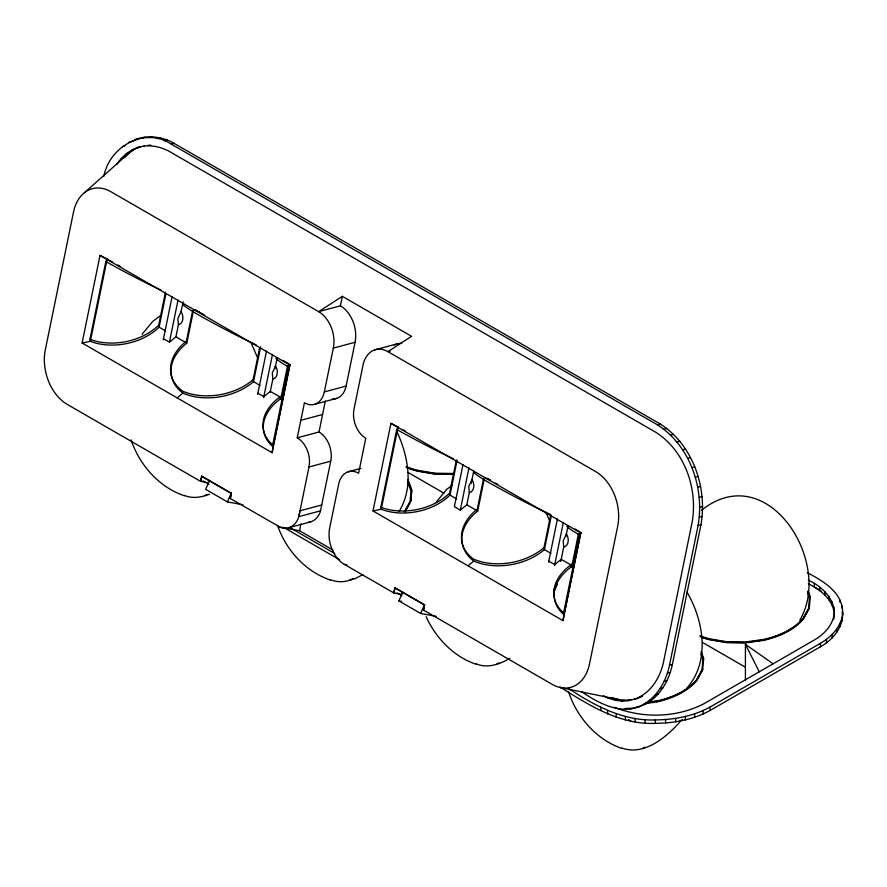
<?xml version="1.0" encoding="UTF-8"?>
<svg xmlns="http://www.w3.org/2000/svg" width="887" height="887" viewBox="0 0 887 887"><rect width="100%" height="100%" fill="white"/><g stroke="black" fill="none" stroke-linecap="round" stroke-linejoin="round"><path stroke-width="1.33" d="M581.639 691.705C599.091 703.591 622.574 716.374 643.374 704.455C657.688 696.373 666.148 680.939 669.497 665.261L698.102 525.47C704.588 488.305 690.119 445.828 657.655 424.962L171.158 144.071C144.559 126.442 109.223 146.754 103.846 176.358M636.689 707.349C656.313 702.504 668.532 683.323 672.368 664.496L700.974 524.705C707.449 487.54 692.98 445.063 660.527 424.186L174.018 143.306C162.365 136.487 148.029 134.979 135.279 139.492M557.025 581.828L556.681 585.83L554.164 590.376M833.791 619.181C837.361 601.53 823.402 586.961 808.345 580.153M560.063 687.015C588.868 705.143 619.847 724.923 655.371 723.348C674.175 723.16 693.335 719.679 709.944 710.542L820.464 646.734C833.181 639.727 843.548 626.876 842.65 611.797C842.14 591.984 822.759 580.797 807.281 572.692M841.974 621.144L842.65 611.797M325.352 401.002L319.01 432.002A22.386 15.833 75 0 1 330.74 461.162L320.318 511.732A24.736 17.496 75 0 1 307.822 522.388M112.372 261.964A51.036 2.495 28 0 1 107.161 259.059L100.031 255.412L82.114 343.003L272.076 452.692L273.118 446.848A51.036 34.77 -11.2 0 1 281.789 397.997L288.375 365.81M373.006 510.956L381.222 509.26L398.063 427.002L390.934 423.354L373.006 510.956L562.979 620.634L564.01 614.791A51.036 34.77 -11.2 0 1 572.68 565.939L579.266 533.763M165.636 330.929L159.106 327.159A51.036 34.77 -11.2 0 1 90.33 341.318L89.942 339.311L105.852 261.532L107.161 259.059L90.33 341.318L82.114 343.003M165.47 292.078L158.706 325.152A51.036 34.77 -11.2 0 1 89.942 339.311M159.106 327.159L165.958 293.641M163.252 339.887L172.111 296.591M169.461 341.961L178.043 300.017M163.485 338.734L169.417 342.16L175.925 336.872L178.431 324.598A8.393 5.932 75 0 0 181.092 311.592L183.099 301.78M192.634 310.727L186.414 341.14A53.442 36.411 -11.2 0 0 182.511 391.1A52.754 35.946 -11.2 0 0 253.117 379.658L259.603 347.915M177.101 397.842L182.91 393.118A53.442 36.411 -11.2 0 1 186.802 343.158L193.388 310.971M321.781 504.958L300.017 510.79L298.553 517.564A24.736 17.496 75 0 1 280.514 527.421L230.265 498.505L231.418 493.25L201.737 476.108L200.584 481.375L208.401 482.816M260.645 346.806L253.505 381.665A52.754 35.946 -11.2 0 1 182.91 393.118M230.265 498.505L231.418 493.25M257.673 394.272L266.532 350.986M263.616 397.698L272.475 354.412M270.158 392.22L272.863 378.993A8.393 5.932 75 0 0 275.524 365.987L272.287 373.006L272.863 378.993M274.981 368.637L277.188 357.882M283.164 360.421A51.036 2.495 28 0 0 289.949 364.59L273.118 446.848L272.719 444.83A51.036 34.77 -11.2 0 1 281.39 395.979L287.621 365.566M272.719 444.83L288.641 367.063L289.949 364.59L272.076 452.692M320.584 510.823L298.819 516.644L308.986 466.994A22.386 15.833 75 0 0 297.245 437.834L304.418 402.787A22.386 15.833 75 0 0 324.343 391.91L346.107 386.078L355.066 342.282A27.985 19.791 75 0 0 340.397 305.827L342.349 296.325L411.601 336.317L387.907 351.64A27.985 19.791 75 0 0 362.994 365.244L354.035 409.051A22.386 15.833 75 0 0 365.766 438.211L358.592 473.248A22.386 15.833 75 0 0 338.668 484.136L329.698 527.931A27.985 19.791 75 0 0 344.367 564.387L393.839 592.948L401.667 594.39M324.343 391.91L333.312 348.114A27.985 19.791 75 0 0 318.644 311.659L110.864 191.692A41.977 29.681 75 0 0 73.499 212.104L45.326 349.755A41.977 29.681 75 0 0 67.323 404.439L200.584 481.375L201.737 476.108M333.068 550.084L299.551 530.736L300.937 523.951M456.528 498.871L449.997 495.101A51.036 34.77 -11.2 0 1 381.222 509.26L380.833 507.253L396.744 429.474L398.063 427.002M394.981 587.682L393.839 592.948L394.981 587.682L424.662 604.823L423.52 610.079L552.146 684.343A41.977 29.681 75 0 0 589.511 663.942L617.685 526.279A41.977 29.681 75 0 0 595.687 471.607L387.907 351.64L390.457 350.953M423.52 610.079L424.551 605.078L394.859 587.937M456.361 460.031L449.598 493.094A51.036 34.77 -11.2 0 1 380.833 507.253M449.997 495.101L457.127 460.242M454.421 506.477L463.003 464.533M460.353 509.903L468.935 467.959M454.377 506.677L460.309 510.103L466.817 504.814L469.323 492.551A8.393 5.932 75 0 0 471.984 479.545L468.746 486.553L469.323 492.551M471.185 483.448L473.747 470.953M483.526 478.67L477.306 509.094A53.442 36.411 -11.2 0 0 473.403 559.054A52.754 35.946 -11.2 0 0 544.008 547.601L550.772 514.538A52.754 2.583 28 0 1 489.047 482.65A53.442 2.617 28 0 1 474.767 472.416M467.992 565.795L473.802 561.061A53.442 36.411 -11.2 0 1 477.694 511.1L484.28 478.925M551.259 516.09L544.407 549.607A52.754 35.946 -11.2 0 1 473.802 561.061M548.576 562.225L557.435 518.928M554.508 565.651L563.367 522.354M560.772 561.493L563.755 546.935A8.393 5.932 75 0 0 566.416 533.93L563.178 540.948L563.755 546.935M565.873 536.58L568.079 525.825M564.01 614.791L563.611 612.784A51.036 34.77 -11.2 0 1 572.292 563.932L578.512 533.508M563.611 612.784L579.533 535.005L580.841 532.533A51.036 2.495 28 0 1 575.02 528.985M564.287 613.438L580.841 532.533L562.979 620.634M568.456 688.434C594.357 705.586 623.35 721.153 655.371 719.922C674.175 719.734 693.335 716.241 709.944 707.116L820.464 643.308C830.188 637.531 839.135 629.005 841.974 617.707M209.476 480.466L205.662 489.336L227.427 501.909L243.005 504.792M227.427 501.909L231.241 493.028M436.26 616.365L420.693 613.482L398.917 600.92L402.731 592.039M420.693 613.482L424.507 604.601M645.536 703.147L656.879 700.985A73.676 42.532 0 0 0 697.104 679.331L702.781 669.064M799.786 620.201C833.802 562.624 767.61 457.504 701.539 510.236M399.128 511.389C414.162 486.874 408.164 455.619 396.655 431.049M181.092 311.592L177.855 318.61L178.431 324.598M404.472 511.655L410.082 501.51L410.98 490.943L407.61 481.963M405.226 510.812L410.903 500.545L411.812 489.857L407.909 479.479M405.082 511.81L410.736 501.565L411.657 490.91L407.754 480.543M554.774 588.026L556.016 585.764M553.688 590.509L556.836 584.81M809.365 607.528L803.7 617.784A73.676 42.532 0 0 1 763.463 639.449L745.368 641.988L726.874 641.744L709.245 638.751A68.266 39.416 0 0 1 699.843 635.802M656.447 701.628L656.879 700.985L647.687 702.271M686.726 688.301C710.576 661.436 703.668 620.49 686.937 592.006M116.818 164.261C122.384 155.935 130.655 149.105 140.545 146.787L131.708 150.147M142.075 334.344L152.586 321.537L160.17 315.861M436.182 502.164L446.693 489.358L452.104 485.3M679.764 722.184C665.716 737.574 644.295 755.946 621.975 748.085M84.309 192.789L129.036 153.074L134.569 149.371M636.19 698.779L634.283 699.289C650.481 693.8 660.305 677.646 663.609 661.591L692.115 522.288C697.958 489.036 685.008 450.995 655.925 432.357L169.816 151.699C161.999 147.309 152.952 145.069 143.993 146.111M342.349 296.325L318.644 311.659L340.397 305.827M680.03 720.954L682.336 719.623M204.864 495.578L207.059 494.392M353.004 578.646C346.096 582.526 337.337 582.593 330.097 579.566M362.838 574.676L355.388 578.479L349.567 580.298M496.753 664.086L498.949 662.911M509.837 658.365C499.858 664.219 487.285 668.765 476.042 663.82M642.687 748.351L644.882 747.164M131.453 141.632L138.15 138.727M637.154 698.524L641.933 696.45M209.454 494.225C201.46 497.308 192.246 499.004 184.152 495.301M142.352 137.884L145.224 137.108M128.582 142.397L130.5 141.887M149.692 137.574L152.564 136.809M122.395 146.532L125.255 145.767M157.165 138.594L160.037 137.829M164.649 140.911L167.51 140.146M126.176 153.839L129.036 153.074L124.047 157.808L121.186 158.573M171.158 144.071L174.018 143.306M333.312 348.114L355.066 342.282M374.802 349.855L396.556 344.034M314.907 404.217L336.661 398.385M300.837 420.316L322.591 414.484M297.245 437.834L319.01 432.002M308.986 466.994L330.74 461.162M348.114 471.817L360.909 468.391M657.655 424.962L660.527 424.186M288.73 527.743L310.483 521.911M663.953 429.175L666.813 428.41M670.694 435.073L673.566 434.308M676.969 441.992L679.83 441.227M682.635 449.809L685.507 449.044M687.625 458.391L690.496 457.625M691.849 467.593L694.709 466.817M695.22 477.25L698.08 476.485M697.692 487.207L700.553 486.442M699.211 497.285L702.083 496.52M699.765 507.32L702.637 506.555M699.344 517.143L702.205 516.378M698.102 525.47L700.974 524.705M669.497 665.261L672.368 664.496M667.423 673.111L670.295 672.346M664.163 681.294L667.035 680.529M603.337 695.73L608.061 698.025L609.979 697.515M614.746 700.098L617.607 699.333L624.282 700.231L630.834 699.965C623.339 702.16 615.268 700.597 608.061 698.025M660.061 688.634L662.922 687.868M621.421 701.007L624.282 700.231M640.259 696.705L642.166 696.195M655.16 695.009L658.032 694.244M649.572 700.32L652.433 699.544M643.374 704.455L646.246 703.679M629.604 708.968L639.549 706.584M137.685 147.552L144.337 145.923M627.963 700.73L635.89 698.812M645.215 703.568L656.823 701.939A73.51 42.443 0 0 0 696.96 680.329L702.626 670.084L703.69 658.376L701.096 651.457M148.173 145.291L150.79 145.18M625.135 708.502L631.256 708.247M453.479 473.47L434.985 473.226L417.367 470.232A68.266 39.416 0 0 1 406.678 466.795M405.924 466.928A67.467 38.95 0 0 0 417.722 470.831L435.295 473.813L453.423 474.057M453.468 474.412L435.018 474.179L417.433 471.185A68.111 39.327 0 0 1 406.778 467.748M700.309 636.434A67.467 38.95 0 0 0 709.6 639.35L727.185 642.332L745.302 642.565L763.186 640.037A72.812 42.033 0 0 0 802.946 618.627L808.545 608.493L809.454 597.927L807.525 592.793M279.738 527.066L299.551 530.736M344.367 564.387L347.005 564.875M398.917 600.92L401.512 601.397M560.096 687.503L617.607 699.333L612.041 697.603M184.441 495.789C159.083 487.251 139.447 464.965 131.099 439.885M330.385 580.043C305.45 571.649 285.958 549.929 277.487 525.326M476.33 664.308C453.678 656.846 435.894 638.03 426.104 616.698M622.275 748.561C596.474 739.891 576.716 717.04 568.478 691.472M614.015 707.205C642.676 718.57 676.703 717.96 704.2 703.579L814.333 639.993C825.997 633.451 836.818 620.756 833.636 606.52M195.018 310.25L199.464 312.235A52.754 2.583 28 0 0 204.631 315.129M485.91 478.193L490.356 480.177A53.442 2.617 28 0 1 487.307 478.359M808.334 583.579L821.24 591.03M100.031 255.412L290.005 365.089M390.934 423.354L580.896 533.032M175.925 336.872L186.802 343.158M260.035 385.435L253.505 381.665L253.117 379.658M280.647 397.332L270.324 391.378L263.827 396.666L257.895 393.24M466.817 504.814L477.694 511.1M550.927 553.377L544.407 549.607L544.008 547.601M280.126 398.573L282.51 399.959M408.142 472.494L443.977 493.183M570.807 566.405L573.202 567.78M702.415 642.388L745.413 667.212M548.787 561.183L554.719 564.609L561.227 559.32L572.68 565.939L572.292 563.932M628.417 719.623L630.712 720.954M201.604 476.363L231.285 493.505M290.448 527.931L334.787 553.532M202.979 480.854L208.966 484.313M283.263 527.211L339.577 559.719M397.099 592.926L401.889 595.698M833.636 609.957C831.086 599.823 823.047 592.206 814.333 587.039L814.333 583.613M745.413 680.54L745.413 644.361L773.12 663.786M727.185 642.332L726.874 641.744L727.018 642.31M435.295 473.813L434.985 473.226L435.14 473.791M745.413 644.361L759.261 671.781M545.893 512.298L549.574 520.758M251.265 343.269L257.574 357.76M808.112 591.075L810.286 596.84L809.21 608.549L803.555 618.782A73.51 42.443 0 0 1 763.419 640.403L745.357 642.931L726.896 642.687L709.312 639.704A68.111 39.327 0 0 1 701.229 637.232M807.691 591.407L810.119 597.882M701.096 652.943L703.535 659.418M700.941 654.329L702.87 659.462L701.961 670.029L696.362 680.163A72.812 42.033 0 0 1 656.602 701.573M281.39 395.979L281.789 397.997M842.251 611.686L842.65 615.234M841.974 605.888L841.974 608.172M839.978 600.078L839.978 602.362M839.978 623.517L839.978 626.954M836.674 629.127L836.674 632.564M832.139 634.449L832.139 637.875M831.851 601.342L831.851 604.768M828.901 596.33L828.901 599.756M826.44 639.372L826.44 642.798M824.855 591.585L824.855 595.011M820.464 643.308L820.464 646.734M819.765 587.194L819.765 590.62M709.944 707.116L709.944 710.542M703.125 710.565L703.125 713.991M694.599 713.858L694.599 717.284M685.396 716.474L685.396 719.9M675.672 718.381L675.672 721.807M665.616 719.534L665.616 722.96M655.371 719.922L655.371 723.348M645.137 719.534L645.137 722.96M635.07 718.381L635.07 721.807M625.357 716.474L625.357 719.9M616.155 713.858L616.155 717.284M607.628 710.565L607.628 713.991M600.809 707.116L600.809 710.542M120.055 266.178A51.036 2.495 28 0 1 117.827 264.969M161.079 290.138A51.036 2.495 28 0 1 105.852 261.532M288.641 367.063A51.036 2.495 28 0 1 277.387 358.448M346.107 386.078A22.386 15.833 75 0 1 332.547 398.939M394.172 345.065A27.985 19.791 75 0 1 401.7 343.347M579.533 535.005A51.036 2.495 28 0 1 568.279 526.39M453.168 458.623A51.036 2.495 28 0 1 396.744 429.474M497.674 484.269A52.754 2.583 28 0 1 495.523 483.082M405.426 431.104A51.036 2.495 28 0 1 403.263 429.918M199.464 312.235A53.442 2.617 28 0 1 195.462 309.84M256.276 344.965A52.754 2.583 28 0 1 252.152 343.025M251.043 342.504A52.754 2.583 28 0 1 198.156 314.697A53.442 2.617 28 0 1 183.864 304.463"/></g></svg>
